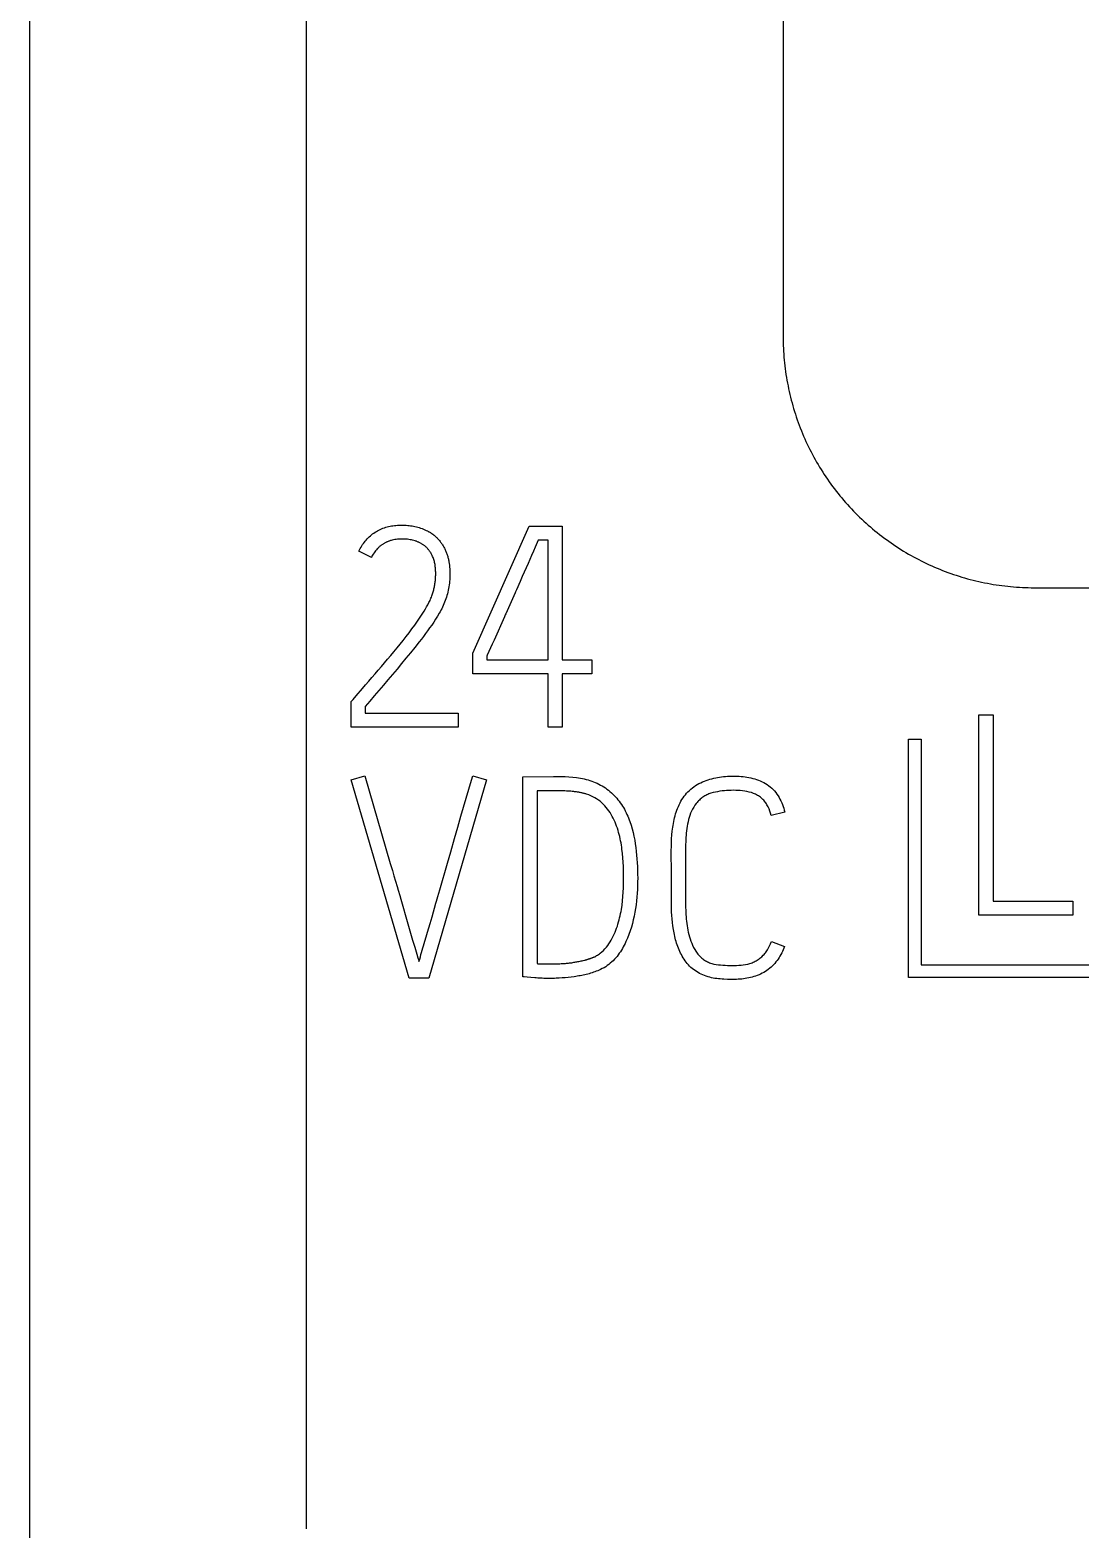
# Model space of a CAD drawing. Header units: inches. Extents: x 9000 to 22395, y 8106 to 17135.
# Drawn here: x 10400.8 to 10419.38, y 8439.41 to 8465.95 of the extents above; entities that cross this region are included whole.
import ezdxf

# ---------------------------------------------------------------- set-up
doc = ezdxf.new("R2010")
doc.units = ezdxf.units.IN
doc.header["$MEASUREMENT"] = 0
doc.layers.add('20000_FRONT_O', color=7, linetype='Continuous')
doc.layers.add('20500_FRONT_O_LABELING', color=7, linetype='Continuous')

msp = doc.modelspace()

# ---------------------------------------------------------------- linework, layer by layer
at = {"layer": '20000_FRONT_O', "linetype": 'Continuous'}
for p, q in [((10400.798, 8294.993), (10400.798, 8517.173)), ((10414.129, 8514.062), (10414.129, 8460.517)), ((10405.686, 8513.379), (10405.686, 8439.411)), ((10418.573, 8456.073), (10483.005, 8456.073)), ((10416.351, 8449.172), (10416.351, 8453.394)), ((10416.351, 8453.394), (10416.573, 8453.394)), ((10416.573, 8453.394), (10416.573, 8449.395)), ((10416.573, 8449.395), (10431.903, 8449.395)), ((10432.125, 8449.172), (10416.351, 8449.172))]:
    msp.add_line(p, q, dxfattribs=at)
msp.add_lwpolyline([(10414.129, 8460.517), (10414.129, 8460.465), (10414.13, 8460.413), (10414.132, 8460.361), (10414.134, 8460.309), (10414.137, 8460.258), (10414.14, 8460.206), (10414.144, 8460.154), (10414.148, 8460.103), (10414.154, 8460.052), (10414.159, 8460.001), (10414.166, 8459.949), (10414.172, 8459.898), (10414.18, 8459.848), (10414.188, 8459.797), (10414.197, 8459.746), (10414.206, 8459.696), (10414.216, 8459.645), (10414.226, 8459.595), (10414.237, 8459.544), (10414.249, 8459.494), (10414.261, 8459.444), (10414.274, 8459.394), (10414.287, 8459.344), (10414.301, 8459.294), (10414.315, 8459.245), (10414.331, 8459.195), (10414.346, 8459.146), (10414.363, 8459.096), (10414.379, 8459.047), (10414.397, 8458.998), (10414.415, 8458.949), (10414.434, 8458.901), (10414.453, 8458.852), (10414.472, 8458.805), (10414.492, 8458.757), (10414.513, 8458.71), (10414.534, 8458.663), (10414.556, 8458.616), (10414.578, 8458.57), (10414.601, 8458.523), (10414.625, 8458.478), (10414.648, 8458.432), (10414.673, 8458.387), (10414.698, 8458.342), (10414.723, 8458.297), (10414.749, 8458.253), (10414.776, 8458.209), (10414.803, 8458.165), (10414.83, 8458.121), (10414.858, 8458.078), (10414.887, 8458.035), (10414.916, 8457.992), (10414.946, 8457.95), (10414.976, 8457.908), (10415.006, 8457.866), (10415.038, 8457.825), (10415.069, 8457.784), (10415.102, 8457.743), (10415.134, 8457.702), (10415.168, 8457.662), (10415.201, 8457.623), (10415.235, 8457.583), (10415.27, 8457.545), (10415.304, 8457.507), (10415.34, 8457.469), (10415.375, 8457.431), (10415.411, 8457.394), (10415.448, 8457.358), (10415.484, 8457.322), (10415.521, 8457.286), (10415.559, 8457.251), (10415.597, 8457.217), (10415.635, 8457.182), (10415.674, 8457.149), (10415.713, 8457.115), (10415.753, 8457.083), (10415.793, 8457.05), (10415.833, 8457.018), (10415.874, 8456.987), (10415.915, 8456.956), (10415.957, 8456.925), (10415.999, 8456.895), (10416.041, 8456.865), (10416.084, 8456.836), (10416.127, 8456.807), (10416.171, 8456.779), (10416.215, 8456.751), (10416.259, 8456.723), (10416.304, 8456.696), (10416.348, 8456.67), (10416.394, 8456.645), (10416.439, 8456.619), (10416.484, 8456.595), (10416.53, 8456.571), (10416.576, 8456.547), (10416.622, 8456.524), (10416.669, 8456.502), (10416.715, 8456.48), (10416.762, 8456.459), (10416.809, 8456.438), (10416.856, 8456.418), (10416.904, 8456.399), (10416.952, 8456.38), (10417, 8456.361), (10417.048, 8456.343), (10417.096, 8456.326), (10417.145, 8456.309), (10417.194, 8456.293), (10417.243, 8456.277), (10417.292, 8456.262), (10417.342, 8456.247), (10417.392, 8456.233), (10417.442, 8456.22), (10417.492, 8456.207), (10417.543, 8456.194), (10417.594, 8456.183), (10417.644, 8456.171), (10417.695, 8456.161), (10417.747, 8456.151), (10417.798, 8456.142), (10417.849, 8456.133), (10417.9, 8456.125), (10417.951, 8456.117), (10418.003, 8456.11), (10418.054, 8456.104), (10418.106, 8456.098), (10418.157, 8456.093), (10418.209, 8456.088), (10418.261, 8456.084), (10418.313, 8456.081), (10418.364, 8456.078), (10418.416, 8456.076), (10418.468, 8456.075), (10418.52, 8456.074), (10418.573, 8456.073)], dxfattribs=at)
at = {"layer": '20500_FRONT_O_LABELING', "linetype": 'Continuous'}
for p, q in [((10408.637, 8454.913), (10409.633, 8457.162)), ((10409.633, 8457.162), (10410.219, 8457.162)), ((10410.219, 8457.162), (10410.219, 8454.795)), ((10409.741, 8456.79), (10409.71, 8456.718)), ((10409.795, 8456.915), (10409.741, 8456.79)), ((10409.968, 8456.915), (10409.795, 8456.915)), ((10409.968, 8454.795), (10409.968, 8456.915)), ((10406.841, 8456.609), (10406.62, 8456.722)), ((10409.615, 8456.503), (10409.513, 8456.27)), ((10409.678, 8456.646), (10409.615, 8456.503)), ((10409.71, 8456.718), (10409.678, 8456.646)), ((10409.513, 8456.27), (10409.473, 8456.181)), ((10409.386, 8455.984), (10409.267, 8455.716)), ((10409.394, 8456.002), (10409.386, 8455.984)), ((10409.195, 8455.555), (10409.012, 8455.144)), ((10409.012, 8455.144), (10408.98, 8455.073)), ((10408.637, 8454.549), (10408.637, 8454.913)), ((10408.883, 8454.859), (10408.883, 8454.795)), ((10408.883, 8454.795), (10409.968, 8454.795)), ((10410.219, 8454.795), (10410.742, 8454.795)), ((10410.742, 8454.795), (10410.742, 8454.549)), ((10409.968, 8454.549), (10408.637, 8454.549)), ((10409.968, 8453.607), (10409.968, 8454.549)), ((10410.219, 8454.549), (10410.219, 8453.607)), ((10410.742, 8454.549), (10410.219, 8454.549)), ((10406.486, 8454.06), (10406.516, 8454.095)), ((10406.486, 8453.607), (10406.486, 8454.06)), ((10406.733, 8453.971), (10406.733, 8453.853)), ((10406.733, 8453.853), (10408.38, 8453.853)), ((10408.38, 8453.853), (10408.38, 8453.607)), ((10417.595, 8450.274), (10417.595, 8453.824)), ((10417.595, 8453.824), (10417.846, 8453.824)), ((10417.846, 8453.824), (10417.846, 8450.525)), ((10408.38, 8453.607), (10406.486, 8453.607)), ((10410.219, 8453.607), (10409.968, 8453.607)), ((10406.486, 8452.673), (10406.727, 8452.743)), ((10407.511, 8449.163), (10406.486, 8452.673)), ((10406.727, 8452.743), (10407.176, 8451.194)), ((10408.877, 8452.673), (10407.856, 8449.163)), ((10408.519, 8452.347), (10408.566, 8452.505)), ((10408.566, 8452.505), (10408.612, 8452.664)), ((10408.612, 8452.664), (10408.635, 8452.743)), ((10408.635, 8452.743), (10408.877, 8452.673)), ((10409.523, 8452.728), (10410.065, 8452.733)), ((10409.523, 8449.188), (10409.523, 8452.728)), ((10408.473, 8452.189), (10408.519, 8452.347)), ((10409.774, 8452.477), (10409.774, 8449.419)), ((10410.164, 8452.477), (10409.774, 8452.477)), ((10408.37, 8451.833), (10408.427, 8452.031)), ((10408.427, 8452.031), (10408.473, 8452.189)), ((10414.158, 8452.101), (10413.916, 8452.043)), ((10408.313, 8451.635), (10408.37, 8451.833)), ((10408.245, 8451.398), (10408.313, 8451.635)), ((10407.176, 8451.194), (10407.213, 8451.068)), ((10408.053, 8450.724), (10408.188, 8451.2)), ((10408.188, 8451.2), (10408.245, 8451.398)), ((10407.213, 8451.068), (10407.241, 8450.974)), ((10407.241, 8450.974), (10407.269, 8450.879)), ((10412.151, 8451.076), (10412.151, 8451.145)), ((10412.151, 8450.524), (10412.151, 8451.076)), ((10407.269, 8450.879), (10407.297, 8450.784)), ((10407.297, 8450.784), (10407.316, 8450.721)), ((10407.316, 8450.721), (10407.343, 8450.627)), ((10408.019, 8450.606), (10408.053, 8450.724)), ((10412.401, 8450.729), (10412.401, 8450.649)), ((10407.915, 8450.25), (10407.984, 8450.487)), ((10417.846, 8450.525), (10419.257, 8450.525)), ((10419.257, 8450.525), (10419.257, 8450.274)), ((10407.489, 8450.121), (10407.571, 8449.837)), ((10407.833, 8449.974), (10407.88, 8450.131)), ((10407.88, 8450.131), (10407.915, 8450.25)), ((10419.257, 8450.274), (10417.595, 8450.274)), ((10407.571, 8449.837), (10407.608, 8449.711)), ((10407.787, 8449.815), (10407.81, 8449.895)), ((10407.81, 8449.895), (10407.833, 8449.974)), ((10407.608, 8449.711), (10407.645, 8449.585)), ((10407.645, 8449.585), (10407.664, 8449.522)), ((10413.921, 8449.809), (10414.153, 8449.725)), ((10410.03, 8449.415), (10410.054, 8449.415)), ((10410.054, 8449.415), (10410.079, 8449.415)), ((10410.079, 8449.415), (10410.103, 8449.416)), ((10410.103, 8449.416), (10410.127, 8449.416)), ((10410.127, 8449.416), (10410.152, 8449.417)), ((10410.152, 8449.417), (10410.176, 8449.418)), ((10410.176, 8449.418), (10410.2, 8449.419)), ((10407.856, 8449.163), (10407.511, 8449.163)), ((10409.545, 8449.185), (10409.523, 8449.188)), ((10409.6, 8449.18), (10409.545, 8449.185)), ((10409.666, 8449.174), (10409.6, 8449.18)), ((10409.732, 8449.168), (10409.666, 8449.174))]:
    msp.add_line(p, q, dxfattribs=at)
for points in [[(10406.62, 8456.722), (10406.632, 8456.746), (10406.644, 8456.769), (10406.658, 8456.791), (10406.672, 8456.814), (10406.686, 8456.836), (10406.701, 8456.857), (10406.717, 8456.878), (10406.733, 8456.898), (10406.75, 8456.918), (10406.767, 8456.938), (10406.785, 8456.956), (10406.804, 8456.975), (10406.823, 8456.992), (10406.843, 8457.009), (10406.864, 8457.025), (10406.885, 8457.041), (10406.906, 8457.055), (10406.929, 8457.069), (10406.951, 8457.082), (10406.974, 8457.094), (10406.998, 8457.105), (10407.022, 8457.116), (10407.046, 8457.126), (10407.071, 8457.134), (10407.096, 8457.143), (10407.121, 8457.15), (10407.146, 8457.156), (10407.172, 8457.162), (10407.197, 8457.167), (10407.223, 8457.171), (10407.249, 8457.174), (10407.275, 8457.177), (10407.301, 8457.179), (10407.327, 8457.18), (10407.353, 8457.181), (10407.379, 8457.181), (10407.405, 8457.181), (10407.432, 8457.18), (10407.458, 8457.179), (10407.484, 8457.177), (10407.509, 8457.174), (10407.535, 8457.171), (10407.561, 8457.167), (10407.587, 8457.162), (10407.612, 8457.157), (10407.638, 8457.151), (10407.663, 8457.144), (10407.688, 8457.137), (10407.713, 8457.128), (10407.738, 8457.12), (10407.763, 8457.11), (10407.787, 8457.1), (10407.811, 8457.089), (10407.835, 8457.078)], [(10407.835, 8457.078), (10407.842, 8457.074), (10407.848, 8457.071), (10407.855, 8457.067), (10407.861, 8457.064), (10407.867, 8457.06), (10407.874, 8457.056), (10407.88, 8457.052), (10407.886, 8457.049), (10407.893, 8457.045), (10407.899, 8457.041), (10407.905, 8457.036), (10407.911, 8457.032), (10407.917, 8457.028), (10407.923, 8457.024), (10407.929, 8457.019), (10407.935, 8457.015), (10407.941, 8457.01), (10407.947, 8457.006), (10407.953, 8457.001), (10407.958, 8456.996), (10407.964, 8456.992), (10407.969, 8456.987), (10407.975, 8456.982), (10407.98, 8456.977)], [(10407.872, 8456.722), (10407.865, 8456.732), (10407.858, 8456.741), (10407.851, 8456.749), (10407.843, 8456.758), (10407.836, 8456.767), (10407.828, 8456.775), (10407.82, 8456.783), (10407.812, 8456.791), (10407.803, 8456.798), (10407.795, 8456.806), (10407.786, 8456.813), (10407.777, 8456.82), (10407.768, 8456.826), (10407.759, 8456.833), (10407.749, 8456.839), (10407.74, 8456.845), (10407.73, 8456.851), (10407.72, 8456.857), (10407.71, 8456.862), (10407.7, 8456.868), (10407.69, 8456.873), (10407.68, 8456.878), (10407.669, 8456.882), (10407.659, 8456.887), (10407.648, 8456.891), (10407.638, 8456.895), (10407.627, 8456.898), (10407.616, 8456.902), (10407.594, 8456.908), (10407.572, 8456.914), (10407.55, 8456.919), (10407.528, 8456.923), (10407.505, 8456.927), (10407.483, 8456.93), (10407.46, 8456.932), (10407.438, 8456.934), (10407.415, 8456.935), (10407.392, 8456.935), (10407.37, 8456.935), (10407.347, 8456.934), (10407.324, 8456.933), (10407.302, 8456.931), (10407.279, 8456.929), (10407.257, 8456.925), (10407.235, 8456.921), (10407.212, 8456.916), (10407.191, 8456.91), (10407.18, 8456.907), (10407.169, 8456.904), (10407.158, 8456.9), (10407.148, 8456.896), (10407.137, 8456.892), (10407.127, 8456.888), (10407.116, 8456.884), (10407.106, 8456.879), (10407.096, 8456.874), (10407.086, 8456.869), (10407.076, 8456.864), (10407.066, 8456.858), (10407.057, 8456.852), (10407.047, 8456.846), (10407.038, 8456.84), (10407.029, 8456.834), (10407.019, 8456.827), (10407.011, 8456.82), (10407.002, 8456.813), (10406.993, 8456.806), (10406.985, 8456.799), (10406.976, 8456.791), (10406.968, 8456.783), (10406.96, 8456.775), (10406.952, 8456.767), (10406.944, 8456.759), (10406.929, 8456.742), (10406.915, 8456.724), (10406.901, 8456.706), (10406.888, 8456.688), (10406.875, 8456.669), (10406.863, 8456.649), (10406.852, 8456.629), (10406.841, 8456.609)], [(10407.98, 8456.977), (10407.992, 8456.965), (10408.003, 8456.954), (10408.014, 8456.942), (10408.025, 8456.931), (10408.035, 8456.919), (10408.046, 8456.907), (10408.056, 8456.894), (10408.065, 8456.882), (10408.075, 8456.869), (10408.084, 8456.856), (10408.093, 8456.843), (10408.102, 8456.83), (10408.11, 8456.816), (10408.119, 8456.803), (10408.126, 8456.789), (10408.134, 8456.775), (10408.141, 8456.761), (10408.148, 8456.746), (10408.155, 8456.732), (10408.161, 8456.717), (10408.167, 8456.702), (10408.172, 8456.687), (10408.178, 8456.672), (10408.183, 8456.657), (10408.187, 8456.642), (10408.192, 8456.627), (10408.196, 8456.611), (10408.2, 8456.596), (10408.204, 8456.58), (10408.207, 8456.565), (10408.21, 8456.549), (10408.213, 8456.533), (10408.218, 8456.502), (10408.222, 8456.47), (10408.226, 8456.439), (10408.229, 8456.407), (10408.231, 8456.375), (10408.232, 8456.344), (10408.232, 8456.312), (10408.232, 8456.28), (10408.231, 8456.249), (10408.229, 8456.217), (10408.226, 8456.185), (10408.223, 8456.154), (10408.219, 8456.122), (10408.214, 8456.091), (10408.209, 8456.06), (10408.202, 8456.028), (10408.195, 8455.997), (10408.187, 8455.966), (10408.178, 8455.936), (10408.169, 8455.905), (10408.159, 8455.875), (10408.148, 8455.845)], [(10407.911, 8455.929), (10407.917, 8455.946), (10407.923, 8455.964), (10407.929, 8455.982), (10407.934, 8456), (10407.939, 8456.018), (10407.944, 8456.036), (10407.948, 8456.054), (10407.953, 8456.072), (10407.956, 8456.091), (10407.96, 8456.109), (10407.963, 8456.127), (10407.966, 8456.146), (10407.969, 8456.164), (10407.971, 8456.182), (10407.974, 8456.201), (10407.975, 8456.22), (10407.977, 8456.238), (10407.978, 8456.257), (10407.979, 8456.275), (10407.98, 8456.294), (10407.98, 8456.313), (10407.98, 8456.332), (10407.98, 8456.351), (10407.979, 8456.369), (10407.978, 8456.388), (10407.977, 8456.407), (10407.975, 8456.426), (10407.973, 8456.444), (10407.971, 8456.463), (10407.968, 8456.482), (10407.964, 8456.5), (10407.96, 8456.518), (10407.956, 8456.536), (10407.951, 8456.554), (10407.945, 8456.572), (10407.94, 8456.59), (10407.933, 8456.607), (10407.926, 8456.624), (10407.919, 8456.641), (10407.91, 8456.658), (10407.906, 8456.666), (10407.902, 8456.675), (10407.897, 8456.683), (10407.892, 8456.691), (10407.887, 8456.699), (10407.882, 8456.707), (10407.877, 8456.715), (10407.872, 8456.722)], [(10409.473, 8456.181), (10409.41, 8456.038), (10409.394, 8456.002)], [(10406.684, 8454.289), (10406.74, 8454.354), (10406.796, 8454.419), (10406.852, 8454.484), (10406.907, 8454.549), (10406.963, 8454.614), (10407.019, 8454.679), (10407.074, 8454.745), (10407.129, 8454.81), (10407.185, 8454.876), (10407.24, 8454.941), (10407.295, 8455.007), (10407.349, 8455.073), (10407.403, 8455.14), (10407.456, 8455.207), (10407.508, 8455.275), (10407.559, 8455.344), (10407.609, 8455.413), (10407.658, 8455.483), (10407.706, 8455.553), (10407.753, 8455.625), (10407.775, 8455.661), (10407.798, 8455.697), (10407.819, 8455.734), (10407.84, 8455.771), (10407.86, 8455.809), (10407.879, 8455.848), (10407.887, 8455.868), (10407.896, 8455.888), (10407.903, 8455.908), (10407.911, 8455.929)], [(10408.148, 8455.845), (10408.137, 8455.815), (10408.125, 8455.786), (10408.112, 8455.758), (10408.099, 8455.73), (10408.086, 8455.702), (10408.071, 8455.674), (10408.057, 8455.647), (10408.042, 8455.62), (10408.01, 8455.567), (10407.978, 8455.514), (10407.944, 8455.463), (10407.909, 8455.412), (10407.873, 8455.361), (10407.837, 8455.311), (10407.801, 8455.261), (10407.764, 8455.212), (10407.726, 8455.163), (10407.688, 8455.114), (10407.611, 8455.016), (10407.533, 8454.92), (10407.454, 8454.824), (10407.375, 8454.729), (10407.295, 8454.634), (10407.215, 8454.539), (10407.135, 8454.444), (10407.054, 8454.35), (10406.974, 8454.255), (10406.893, 8454.161), (10406.813, 8454.066), (10406.733, 8453.971)], [(10409.267, 8455.716), (10409.219, 8455.609), (10409.211, 8455.591), (10409.195, 8455.555)], [(10408.98, 8455.073), (10408.891, 8454.877), (10408.883, 8454.859)], [(10406.516, 8454.095), (10406.572, 8454.16), (10406.684, 8454.289)], [(10410.065, 8452.733), (10410.134, 8452.733), (10410.202, 8452.732), (10410.271, 8452.73), (10410.339, 8452.726), (10410.407, 8452.72), (10410.475, 8452.712), (10410.542, 8452.702), (10410.576, 8452.696), (10410.609, 8452.688), (10410.643, 8452.68), (10410.676, 8452.671), (10410.709, 8452.662), (10410.741, 8452.651), (10410.773, 8452.639), (10410.805, 8452.626), (10410.836, 8452.612), (10410.867, 8452.597), (10410.897, 8452.581), (10410.927, 8452.565), (10410.956, 8452.547), (10410.984, 8452.528), (10411.012, 8452.509), (10411.039, 8452.488), (10411.065, 8452.467), (10411.091, 8452.444), (10411.115, 8452.421), (10411.139, 8452.397), (10411.162, 8452.372), (10411.184, 8452.346), (10411.206, 8452.32), (10411.227, 8452.293), (10411.247, 8452.265), (10411.266, 8452.238), (10411.284, 8452.209), (10411.302, 8452.18), (10411.319, 8452.151), (10411.335, 8452.121), (10411.351, 8452.09), (10411.366, 8452.06), (10411.38, 8452.029), (10411.393, 8451.997), (10411.405, 8451.966), (10411.417, 8451.934), (10411.439, 8451.869), (10411.458, 8451.805), (10411.475, 8451.739), (10411.489, 8451.673), (10411.502, 8451.607), (10411.513, 8451.541), (10411.523, 8451.474), (10411.531, 8451.406), (10411.537, 8451.339), (10411.543, 8451.272), (10411.547, 8451.204), (10411.551, 8451.136), (10411.553, 8451.069), (10411.554, 8451.001), (10411.555, 8450.933), (10411.554, 8450.866), (10411.553, 8450.798), (10411.55, 8450.731), (10411.547, 8450.664), (10411.541, 8450.597), (10411.535, 8450.529), (10411.527, 8450.462), (10411.517, 8450.395), (10411.506, 8450.328), (10411.493, 8450.262), (10411.478, 8450.195), (10411.462, 8450.129), (10411.443, 8450.063), (10411.423, 8449.998), (10411.4, 8449.933), (10411.375, 8449.87), (10411.348, 8449.808), (10411.333, 8449.777), (10411.318, 8449.747), (10411.301, 8449.717), (10411.285, 8449.688), (10411.267, 8449.659), (10411.249, 8449.63), (10411.23, 8449.602), (10411.21, 8449.575), (10411.19, 8449.548), (10411.168, 8449.521), (10411.146, 8449.496), (10411.122, 8449.471), (10411.097, 8449.448), (10411.071, 8449.425), (10411.045, 8449.404), (10411.017, 8449.384), (10410.989, 8449.365), (10410.959, 8449.347), (10410.929, 8449.331), (10410.898, 8449.315)], [(10412.151, 8451.145), (10412.15, 8451.283), (10412.15, 8451.352), (10412.15, 8451.421), (10412.151, 8451.49), (10412.153, 8451.559), (10412.156, 8451.628), (10412.16, 8451.697), (10412.167, 8451.765), (10412.175, 8451.833), (10412.181, 8451.867), (10412.187, 8451.901), (10412.193, 8451.935), (10412.2, 8451.968), (10412.208, 8452.002), (10412.217, 8452.036), (10412.227, 8452.069), (10412.237, 8452.102), (10412.249, 8452.135), (10412.261, 8452.168), (10412.275, 8452.2), (10412.289, 8452.232), (10412.305, 8452.264), (10412.321, 8452.294), (10412.339, 8452.324), (10412.358, 8452.354), (10412.378, 8452.382), (10412.399, 8452.409), (10412.421, 8452.436), (10412.445, 8452.461), (10412.47, 8452.486), (10412.496, 8452.509), (10412.523, 8452.53), (10412.551, 8452.551), (10412.58, 8452.57), (10412.609, 8452.589), (10412.64, 8452.606), (10412.671, 8452.621), (10412.703, 8452.636), (10412.735, 8452.65), (10412.768, 8452.662), (10412.801, 8452.674), (10412.834, 8452.684), (10412.868, 8452.693), (10412.902, 8452.701), (10412.936, 8452.708), (10412.97, 8452.715), (10413.005, 8452.72), (10413.039, 8452.725), (10413.073, 8452.729), (10413.108, 8452.733), (10413.143, 8452.735), (10413.178, 8452.737), (10413.212, 8452.738), (10413.247, 8452.739), (10413.282, 8452.738), (10413.317, 8452.737), (10413.351, 8452.735), (10413.386, 8452.733), (10413.421, 8452.73), (10413.455, 8452.726), (10413.489, 8452.721), (10413.524, 8452.715), (10413.558, 8452.707), (10413.592, 8452.699), (10413.626, 8452.69), (10413.659, 8452.679), (10413.692, 8452.667), (10413.724, 8452.654), (10413.756, 8452.64), (10413.787, 8452.624), (10413.817, 8452.607), (10413.847, 8452.589), (10413.875, 8452.569), (10413.902, 8452.547), (10413.928, 8452.524), (10413.953, 8452.5), (10413.977, 8452.475), (10413.999, 8452.448), (10414.02, 8452.42), (10414.039, 8452.392), (10414.057, 8452.362), (10414.074, 8452.332), (10414.09, 8452.3), (10414.104, 8452.268), (10414.117, 8452.236), (10414.129, 8452.203), (10414.14, 8452.169), (10414.149, 8452.135), (10414.158, 8452.101)], [(10413.916, 8452.043), (10413.906, 8452.082), (10413.894, 8452.12), (10413.88, 8452.158), (10413.863, 8452.194), (10413.854, 8452.212), (10413.844, 8452.23), (10413.834, 8452.247), (10413.823, 8452.263), (10413.811, 8452.279), (10413.799, 8452.295), (10413.786, 8452.31), (10413.773, 8452.325), (10413.758, 8452.339), (10413.743, 8452.352), (10413.728, 8452.365), (10413.712, 8452.377), (10413.695, 8452.388), (10413.678, 8452.398), (10413.661, 8452.408), (10413.643, 8452.417), (10413.624, 8452.425), (10413.606, 8452.432), (10413.568, 8452.446), (10413.529, 8452.457), (10413.49, 8452.466), (10413.45, 8452.473), (10413.41, 8452.478), (10413.37, 8452.482), (10413.33, 8452.485), (10413.29, 8452.486), (10413.25, 8452.487), (10413.21, 8452.486), (10413.169, 8452.485), (10413.129, 8452.482), (10413.089, 8452.479), (10413.049, 8452.475), (10413.009, 8452.469), (10412.97, 8452.463), (10412.93, 8452.456), (10412.891, 8452.447), (10412.852, 8452.436), (10412.833, 8452.429), (10412.815, 8452.422), (10412.796, 8452.414), (10412.778, 8452.406), (10412.76, 8452.396), (10412.743, 8452.387), (10412.725, 8452.376), (10412.709, 8452.365), (10412.692, 8452.353), (10412.677, 8452.341), (10412.661, 8452.328), (10412.647, 8452.315), (10412.633, 8452.301), (10412.619, 8452.287), (10412.606, 8452.272), (10412.593, 8452.256), (10412.569, 8452.224), (10412.547, 8452.19), (10412.528, 8452.155), (10412.51, 8452.119), (10412.493, 8452.082), (10412.479, 8452.044), (10412.466, 8452.006), (10412.455, 8451.968), (10412.446, 8451.929), (10412.437, 8451.89), (10412.43, 8451.851), (10412.424, 8451.811), (10412.419, 8451.771), (10412.414, 8451.731), (10412.411, 8451.691), (10412.408, 8451.651), (10412.406, 8451.611), (10412.405, 8451.571), (10412.403, 8451.531), (10412.403, 8451.491), (10412.403, 8451.451), (10412.402, 8451.411)], [(10410.652, 8452.418), (10410.639, 8452.422), (10410.627, 8452.426), (10410.615, 8452.429), (10410.602, 8452.433), (10410.59, 8452.436), (10410.577, 8452.439), (10410.564, 8452.442), (10410.552, 8452.445), (10410.539, 8452.448), (10410.526, 8452.45), (10410.513, 8452.453), (10410.501, 8452.455), (10410.488, 8452.457), (10410.475, 8452.458), (10410.462, 8452.46), (10410.449, 8452.462), (10410.436, 8452.463), (10410.423, 8452.465), (10410.397, 8452.467), (10410.371, 8452.469), (10410.345, 8452.471), (10410.32, 8452.473), (10410.294, 8452.474), (10410.268, 8452.475), (10410.242, 8452.476), (10410.216, 8452.476), (10410.19, 8452.477), (10410.164, 8452.477)], [(10410.795, 8449.542), (10410.812, 8449.551), (10410.829, 8449.561), (10410.845, 8449.57), (10410.862, 8449.581), (10410.877, 8449.592), (10410.893, 8449.603), (10410.922, 8449.628), (10410.95, 8449.654), (10410.976, 8449.682), (10411.002, 8449.711), (10411.025, 8449.741), (10411.047, 8449.772), (10411.068, 8449.805), (10411.088, 8449.837), (10411.106, 8449.871), (10411.124, 8449.905), (10411.14, 8449.94), (10411.155, 8449.975), (10411.169, 8450.011), (10411.182, 8450.047), (10411.195, 8450.083), (10411.206, 8450.119), (10411.217, 8450.156), (10411.227, 8450.193), (10411.236, 8450.23), (10411.245, 8450.267), (10411.253, 8450.304), (10411.26, 8450.342), (10411.267, 8450.379), (10411.279, 8450.455), (10411.288, 8450.53), (10411.295, 8450.606), (10411.301, 8450.682), (10411.305, 8450.758), (10411.307, 8450.835), (10411.307, 8450.911), (10411.306, 8450.987), (10411.304, 8451.063), (10411.302, 8451.139), (10411.298, 8451.215), (10411.293, 8451.291), (10411.286, 8451.367), (10411.277, 8451.443), (10411.272, 8451.481), (10411.267, 8451.518), (10411.26, 8451.556), (10411.253, 8451.593), (10411.246, 8451.631), (10411.237, 8451.668), (10411.228, 8451.705), (10411.218, 8451.742), (10411.207, 8451.778), (10411.196, 8451.815), (10411.183, 8451.851), (10411.169, 8451.887), (10411.155, 8451.922), (10411.139, 8451.957), (10411.122, 8451.992), (10411.105, 8452.026), (10411.086, 8452.059), (10411.066, 8452.092), (10411.045, 8452.123), (10411.022, 8452.155), (10410.999, 8452.185), (10410.974, 8452.214), (10410.947, 8452.242), (10410.919, 8452.268), (10410.89, 8452.292), (10410.859, 8452.315), (10410.827, 8452.336), (10410.794, 8452.356), (10410.759, 8452.374), (10410.724, 8452.39), (10410.688, 8452.405), (10410.652, 8452.418)], [(10412.402, 8451.411), (10412.403, 8450.93), (10412.402, 8450.89)], [(10407.343, 8450.627), (10407.361, 8450.563), (10407.489, 8450.121)], [(10412.402, 8450.89), (10412.402, 8450.81), (10412.401, 8450.729)], [(10412.401, 8450.649), (10412.401, 8450.609), (10412.401, 8450.569), (10412.401, 8450.529), (10412.401, 8450.489), (10412.402, 8450.449), (10412.403, 8450.409), (10412.405, 8450.369), (10412.407, 8450.329), (10412.409, 8450.289), (10412.412, 8450.249), (10412.415, 8450.209), (10412.419, 8450.169), (10412.424, 8450.13), (10412.429, 8450.09), (10412.435, 8450.051), (10412.442, 8450.012), (10412.45, 8449.973), (10412.46, 8449.934), (10412.471, 8449.895), (10412.483, 8449.857), (10412.496, 8449.819), (10412.511, 8449.781), (10412.527, 8449.743), (10412.545, 8449.707), (10412.564, 8449.672), (10412.585, 8449.637), (10412.608, 8449.605), (10412.62, 8449.589), (10412.633, 8449.574), (10412.647, 8449.559), (10412.66, 8449.545), (10412.675, 8449.531), (10412.69, 8449.518), (10412.706, 8449.505), (10412.722, 8449.493), (10412.738, 8449.481), (10412.755, 8449.47), (10412.773, 8449.46), (10412.791, 8449.451), (10412.809, 8449.442), (10412.827, 8449.434), (10412.846, 8449.427), (10412.865, 8449.421), (10412.884, 8449.416), (10412.904, 8449.411), (10412.944, 8449.404), (10412.984, 8449.399), (10413.024, 8449.395), (10413.064, 8449.392), (10413.104, 8449.389), (10413.144, 8449.387), (10413.184, 8449.385), (10413.224, 8449.385), (10413.264, 8449.385), (10413.304, 8449.386), (10413.344, 8449.389), (10413.384, 8449.392), (10413.424, 8449.396), (10413.464, 8449.402), (10413.503, 8449.41), (10413.523, 8449.415), (10413.542, 8449.421), (10413.561, 8449.427), (10413.58, 8449.434), (10413.599, 8449.442), (10413.617, 8449.451), (10413.635, 8449.46), (10413.652, 8449.469), (10413.67, 8449.479), (10413.686, 8449.49), (10413.703, 8449.502), (10413.719, 8449.514), (10413.75, 8449.54), (10413.779, 8449.567), (10413.793, 8449.582), (10413.806, 8449.597), (10413.819, 8449.612), (10413.831, 8449.628), (10413.843, 8449.645), (10413.853, 8449.662), (10413.873, 8449.697), (10413.891, 8449.733), (10413.907, 8449.771), (10413.921, 8449.809)], [(10407.984, 8450.487), (10407.996, 8450.527), (10408.019, 8450.606)], [(10414.153, 8449.725), (10414.142, 8449.695), (10414.13, 8449.666), (10414.117, 8449.636), (10414.104, 8449.608), (10414.089, 8449.58), (10414.074, 8449.552), (10414.057, 8449.525), (10414.04, 8449.499), (10414.022, 8449.473), (10414.002, 8449.448), (10413.982, 8449.424), (10413.961, 8449.4), (10413.939, 8449.378), (10413.916, 8449.356), (10413.892, 8449.336), (10413.867, 8449.317), (10413.841, 8449.298), (10413.815, 8449.281), (10413.788, 8449.264), (10413.76, 8449.249), (10413.731, 8449.235), (10413.703, 8449.222), (10413.673, 8449.21), (10413.643, 8449.199), (10413.613, 8449.189), (10413.582, 8449.18), (10413.552, 8449.172), (10413.521, 8449.165), (10413.49, 8449.159), (10413.459, 8449.154), (10413.428, 8449.15), (10413.396, 8449.146), (10413.365, 8449.143), (10413.333, 8449.141), (10413.302, 8449.14), (10413.27, 8449.139), (10413.207, 8449.139), (10413.144, 8449.14), (10413.08, 8449.142), (10413.049, 8449.144), (10413.017, 8449.147), (10412.986, 8449.15), (10412.955, 8449.154), (10412.923, 8449.158), (10412.892, 8449.164), (10412.861, 8449.17), (10412.831, 8449.178), (10412.8, 8449.186), (10412.77, 8449.196), (10412.74, 8449.207), (10412.71, 8449.219), (10412.681, 8449.232), (10412.652, 8449.246), (10412.624, 8449.261), (10412.597, 8449.277), (10412.571, 8449.295), (10412.545, 8449.313), (10412.52, 8449.333), (10412.496, 8449.353), (10412.474, 8449.375), (10412.452, 8449.397), (10412.432, 8449.421), (10412.412, 8449.445), (10412.394, 8449.471), (10412.376, 8449.496), (10412.359, 8449.523), (10412.343, 8449.55), (10412.328, 8449.578), (10412.314, 8449.606), (10412.301, 8449.634), (10412.288, 8449.663), (10412.276, 8449.693), (10412.265, 8449.722), (10412.255, 8449.752), (10412.245, 8449.782), (10412.236, 8449.811), (10412.227, 8449.842), (10412.219, 8449.872), (10412.212, 8449.902), (10412.205, 8449.932), (10412.199, 8449.963), (10412.187, 8450.024), (10412.178, 8450.086), (10412.17, 8450.148), (10412.164, 8450.21), (10412.159, 8450.273), (10412.155, 8450.335), (10412.153, 8450.398), (10412.152, 8450.461), (10412.151, 8450.524)], [(10407.684, 8449.459), (10407.696, 8449.499), (10407.708, 8449.538), (10407.719, 8449.578), (10407.731, 8449.617), (10407.753, 8449.697)], [(10407.753, 8449.697), (10407.764, 8449.736), (10407.775, 8449.776), (10407.787, 8449.815)], [(10407.664, 8449.522), (10407.674, 8449.49), (10407.684, 8449.459)], [(10410.898, 8449.315), (10410.873, 8449.304), (10410.848, 8449.293), (10410.823, 8449.283), (10410.798, 8449.274), (10410.773, 8449.265), (10410.747, 8449.256), (10410.722, 8449.248), (10410.696, 8449.241), (10410.67, 8449.234), (10410.644, 8449.227), (10410.618, 8449.221), (10410.592, 8449.215), (10410.565, 8449.21), (10410.539, 8449.205), (10410.513, 8449.2), (10410.486, 8449.196), (10410.46, 8449.192), (10410.433, 8449.188), (10410.379, 8449.181), (10410.326, 8449.175), (10410.272, 8449.17), (10410.218, 8449.166), (10410.164, 8449.162), (10410.11, 8449.159), (10410.083, 8449.158), (10410.056, 8449.157), (10410.029, 8449.157), (10410.002, 8449.156), (10409.975, 8449.156), (10409.948, 8449.157), (10409.921, 8449.157), (10409.894, 8449.158), (10409.867, 8449.159), (10409.84, 8449.16), (10409.813, 8449.162), (10409.786, 8449.163), (10409.759, 8449.166), (10409.732, 8449.168)], [(10409.774, 8449.419), (10409.786, 8449.418), (10409.799, 8449.417), (10409.811, 8449.416), (10409.823, 8449.416), (10409.835, 8449.415), (10409.847, 8449.415), (10409.859, 8449.415), (10409.872, 8449.414), (10409.884, 8449.414)], [(10409.884, 8449.414), (10409.981, 8449.414), (10410.03, 8449.415)], [(10410.2, 8449.419), (10410.219, 8449.42), (10410.238, 8449.421), (10410.257, 8449.423), (10410.275, 8449.424), (10410.294, 8449.426), (10410.313, 8449.428), (10410.331, 8449.429), (10410.35, 8449.432), (10410.368, 8449.434), (10410.387, 8449.436), (10410.406, 8449.439), (10410.424, 8449.442), (10410.443, 8449.445), (10410.461, 8449.448), (10410.48, 8449.451), (10410.498, 8449.454), (10410.516, 8449.458), (10410.535, 8449.462), (10410.553, 8449.466), (10410.571, 8449.47), (10410.59, 8449.474)], [(10410.59, 8449.474), (10410.616, 8449.481), (10410.624, 8449.483), (10410.632, 8449.485), (10410.64, 8449.487), (10410.648, 8449.489), (10410.656, 8449.491), (10410.663, 8449.494), (10410.671, 8449.496), (10410.679, 8449.499), (10410.687, 8449.501), (10410.695, 8449.504), (10410.703, 8449.506), (10410.71, 8449.509), (10410.718, 8449.512), (10410.726, 8449.515), (10410.734, 8449.517), (10410.741, 8449.52), (10410.749, 8449.523), (10410.757, 8449.526), (10410.764, 8449.529), (10410.772, 8449.533), (10410.78, 8449.536), (10410.787, 8449.539), (10410.795, 8449.542)]]:
    msp.add_lwpolyline(points, dxfattribs=at)

doc.saveas('drawing.dxf')
